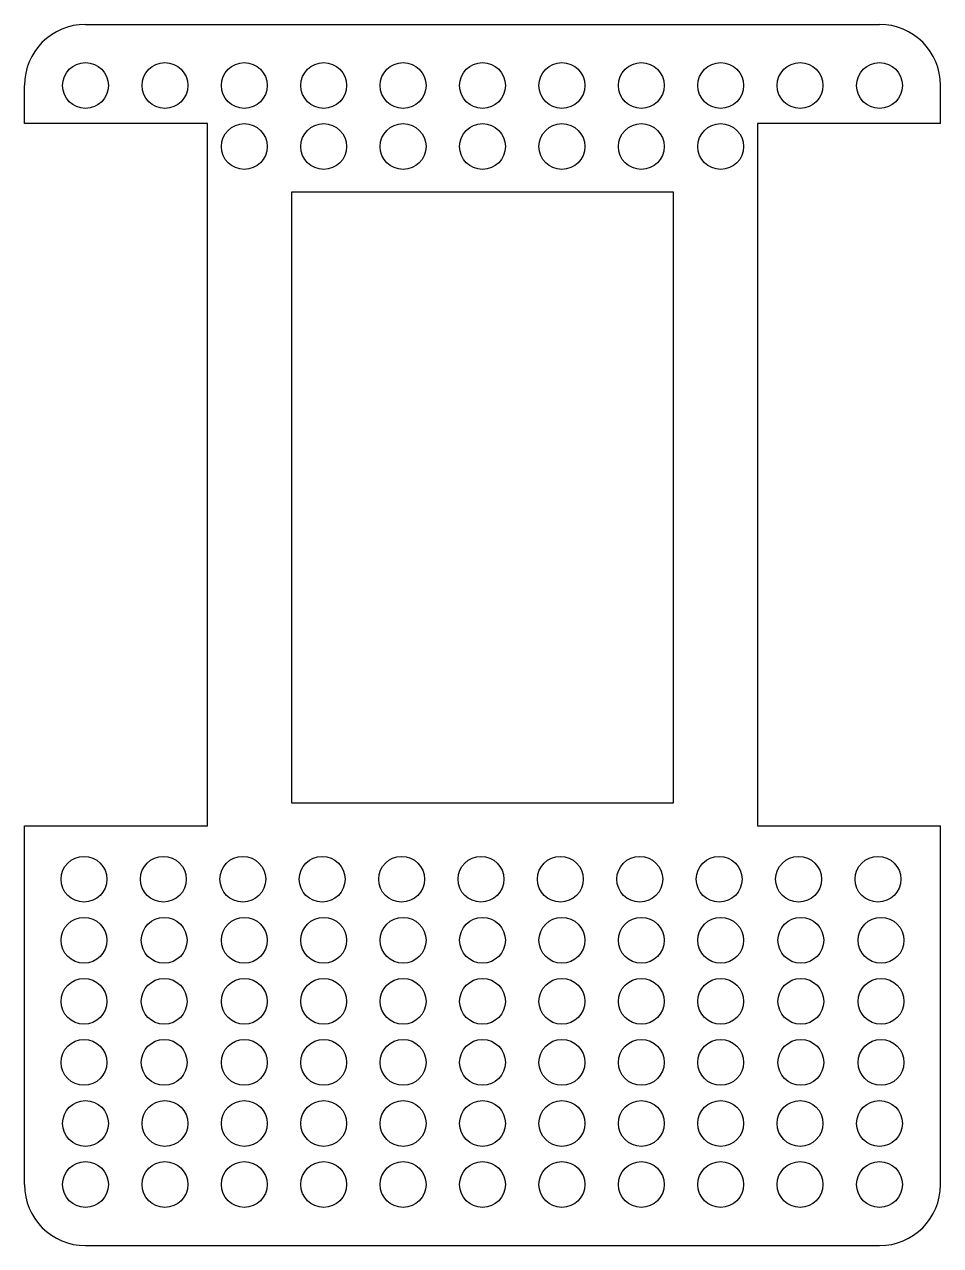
# Model space of a CAD drawing. Header units: millimetres. Extents: x 0 to 60, y 0 to 80.
import ezdxf

# ---------------------------------------------------------------- set-up
doc = ezdxf.new("R2010")
doc.units = ezdxf.units.MM

msp = doc.modelspace()

# ---------------------------------------------------------------- linework, layer by layer
at = {"color": 7, "linetype": 'Continuous', "lineweight": 25}
for p, q in [((4, 80), (56, 80)), ((0, 73.5), (0, 76)), ((60, 73.5), (60, 76)), ((12, 73.5), (0, 73.5)), ((12, 27.5), (12, 73.5)), ((60, 73.5), (48, 73.5)), ((48, 73.5), (48, 27.5)), ((42.5, 69), (17.5, 69)), ((17.5, 69), (17.5, 29)), ((42.5, 29), (42.5, 69)), ((17.5, 29), (42.5, 29)), ((0, 27.5), (12, 27.5)), ((0, 4), (0, 27.5)), ((48, 27.5), (60, 27.5)), ((60, 4), (60, 27.5)), ((4, 0), (56, 0))]:
    msp.add_line(p, q, dxfattribs=at)
for centre in [(4, 76), (9.2, 76), (14.4, 76), (19.6, 76), (24.8, 76), (30, 76), (35.2, 76), (40.4, 76), (45.6, 76), (50.8, 76), (56, 76), (14.4, 72), (19.6, 72), (24.8, 72), (30, 72), (35.2, 72), (40.4, 72), (45.6, 72), (3.9, 24), (9.1, 24), (14.3, 24), (19.5, 24), (24.7, 24), (29.9, 24), (35.1, 24), (40.3, 24), (45.5, 24), (50.7, 24), (55.9, 24), (3.9, 20), (9.15, 20), (14.4, 20), (19.6, 20), (24.8, 20), (30, 20), (35.2, 20), (40.4, 20), (45.6, 20), (50.85, 20), (56.1, 20), (3.9, 16), (9.15, 16), (14.4, 16), (19.6, 16), (24.8, 16), (30, 16), (35.2, 16), (40.4, 16), (45.6, 16), (50.85, 16), (56.1, 16), (3.9, 12), (9.15, 12), (14.4, 12), (19.6, 12), (24.8, 12), (30, 12), (35.2, 12), (40.4, 12), (45.6, 12), (50.85, 12), (56.1, 12), (4, 8), (9.2, 8), (14.4, 8), (19.6, 8), (24.8, 8), (30, 8), (35.2, 8), (40.4, 8), (45.6, 8), (50.8, 8), (56, 8), (4, 4), (9.2, 4), (14.4, 4), (19.6, 4), (24.8, 4), (30, 4), (35.2, 4), (40.4, 4), (45.6, 4), (50.8, 4), (56, 4)]:
    msp.add_circle(centre, 1.5, dxfattribs=at)
for centre, start, end in [((4, 76), 90, 180), ((56, 76), 0, 90), ((4, 4), 180, 270), ((56, 4), 270, 0)]:
    msp.add_arc(centre, 4, start, end, dxfattribs=at)

doc.saveas('drawing.dxf')
